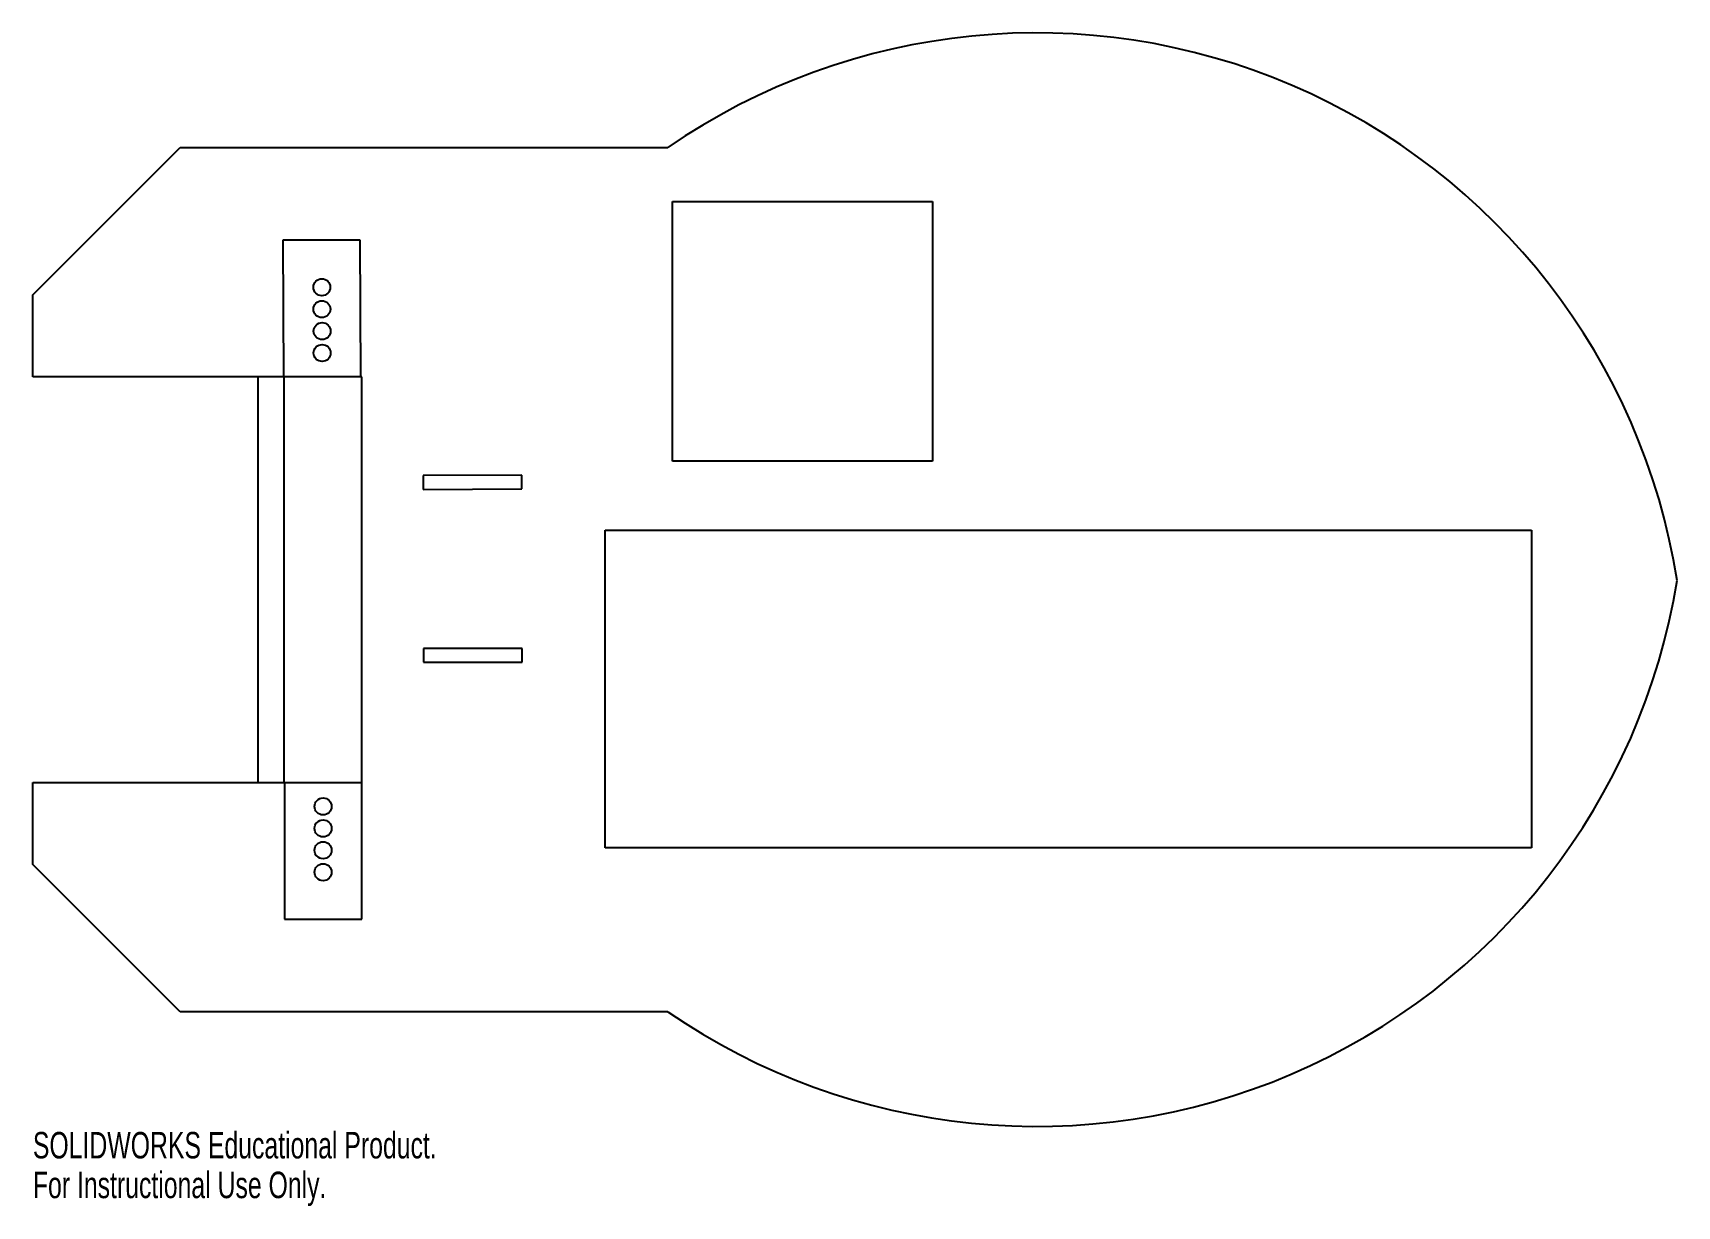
# Paper-space layout '_Back' of a CAD drawing. Header units: millimetres. Extents: x -60 to 240, y -114 to 100.
import ezdxf

# ---------------------------------------------------------------- set-up
doc = ezdxf.new("R2010")
doc.units = ezdxf.units.MM
doc.styles.add('SLDTEXTSTYLE0', font='TXT', dxfattribs={"width": 0.7})

psp = doc.layouts.new('_Back')

# ---------------------------------------------------------------- linework, layer by layer
at = {"color": 7, "linetype": 'Continuous', "lineweight": 25}
for p, q in [((-60, 52), (-33.13, 78.87)), ((-33.13, 78.87), (55.85, 78.87)), ((56.72, 69), (104.12, 69)), ((56.72, 21.6), (56.72, 69)), ((104.12, 69), (104.12, 21.6)), ((-0.26, 61.99), (-14.38, 61.94)), ((-14.38, 61.94), (-14.28, 36.94)), ((-0.16, 37), (-0.26, 61.99)), ((-60, 37), (-60, 52)), ((-14.28, 37), (-60, 37)), ((-18.98, 37), (-18.98, -37)), ((-14.28, 36.94), (-14.23, 36.94)), ((0, 37), (-14.23, 37)), ((-14.23, 37), (-14.23, -37)), ((0, -62), (0, 37)), ((104.12, 21.6), (56.72, 21.6)), ((29.22, 19.07), (11.22, 18.99)), ((11.22, 18.99), (11.23, 16.48)), ((29.23, 16.57), (29.22, 19.07)), ((11.23, 16.48), (29.23, 16.57)), ((44.41, 9.06), (213.41, 9.06)), ((44.41, -48.94), (44.41, 9.06)), ((213.41, 9.06), (213.41, -48.94)), ((29.3, -12.56), (11.3, -12.56)), ((11.3, -12.56), (11.3, -15.07)), ((29.3, -15.07), (29.3, -12.56)), ((11.3, -15.07), (29.3, -15.07)), ((-60, -52), (-60, -37)), ((-60, -37), (0, -37)), ((-14.12, -37), (-14.12, -62)), ((213.41, -48.94), (44.41, -48.94)), ((-33.13, -78.87), (-60, -52)), ((-14.12, -62), (0, -62)), ((55.85, -78.87), (-33.13, -78.87))]:
    psp.add_line(p, q, dxfattribs=at)
for centre in [(-7.28, 53.37), (-7.26, 49.37), (-7.24, 45.37), (-7.23, 41.37), (-7.06, -41.4), (-7.06, -45.4), (-7.06, -49.4), (-7.06, -53.4)]:
    psp.add_circle(centre, 1.55, dxfattribs=at)
for centre, radius, start, end in [((123.06, -18.58), 118.38, 8.9506, 124.5958), ((123.06, 18.65), 118.44, 235.4248, 350.862)]:
    psp.add_arc(centre, radius, start, end, dxfattribs=at)

# ---------------------------------------------------------------- texts
at = {"color": 7, "linetype": 'Continuous', "char_height": 4.8336, "attachment_point": 1, "style": 'SLDTEXTSTYLE0'}
for s, insert in [('SOLIDWORKS Educational Product.', (-60, -100.81)), ('For Instructional Use Only.', (-60, -108.06))]:
    psp.add_mtext(s, dxfattribs=dict(at, insert=insert))

doc.saveas('drawing.dxf')
